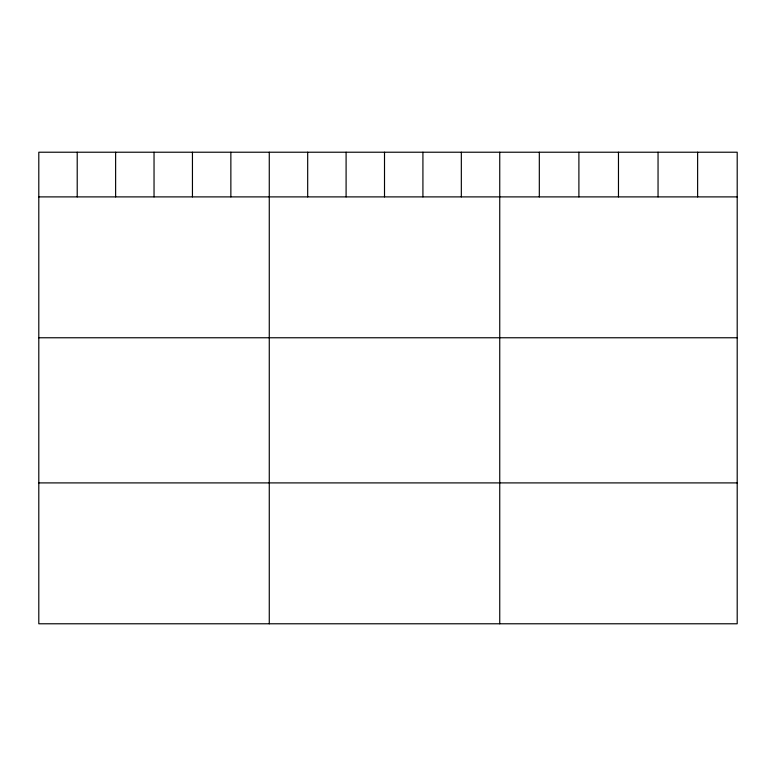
<?xml version="1.0" encoding="UTF-8"?>
<svg xmlns="http://www.w3.org/2000/svg" width="776" height="776" viewBox="0 0 776 776"><rect width="100%" height="100%" fill="white"/><g stroke="black" fill="none" stroke-linecap="round" stroke-linejoin="round"><path stroke-width="1.16" d="M737.2 196.891L737.2 623.778L38.8 623.778L38.8 152.222L737.2 152.222L737.2 196.891L38.8 196.891M38.8 337.764L737.2 337.764M38.8 482.905L737.2 482.905M697.624 152.222L697.624 196.891M658.048 152.222L658.048 196.891M618.472 152.222L618.472 196.891M578.896 152.222L578.896 196.891M539.32 152.222L539.32 196.891M499.744 152.222L499.744 623.778M461.332 152.222L461.332 196.891M422.92 152.222L422.92 196.891M384.508 152.222L384.508 196.891M346.096 152.222L346.096 196.891M307.684 152.222L307.684 196.891M269.272 152.222L269.272 623.778M230.86 152.222L230.86 196.891M192.448 152.222L192.448 196.891M154.036 152.222L154.036 196.891M115.624 152.222L115.624 196.891M77.212 152.222L77.212 196.891"/></g></svg>
